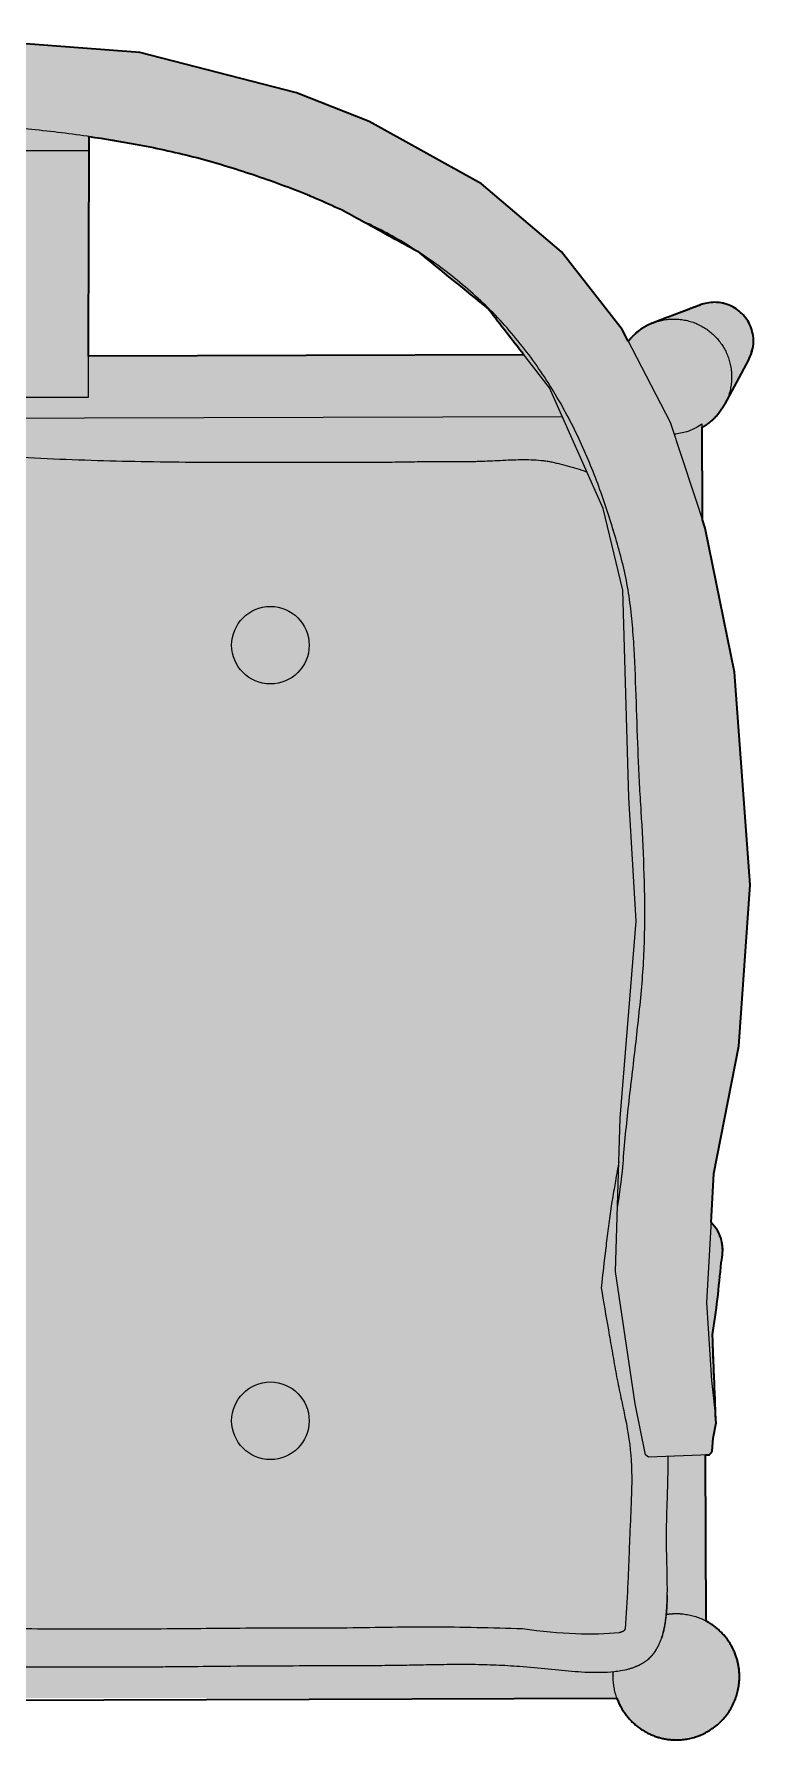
# Model space of a CAD drawing. Header units: millimetres. Extents: x 0 to 1796, y -1115 to 821.
# Drawn here: x 1496 to 1728, y -939 to -390 of the extents above; entities that cross this region are included whole.
import ezdxf

# ---------------------------------------------------------------- set-up
doc = ezdxf.new("R2010")
doc.units = ezdxf.units.MM
doc.layers.add('Blocks', color=7, linetype='Continuous')
doc.layers.add('Blocks$Fill', color=7, linetype='Continuous', true_color=0xffffff)
doc.layers.add('Blocks$Inner', color=7, linetype='Continuous', lineweight=25, true_color=0x007f00)
doc.layers.add('Blocks$Outline', color=7, linetype='Continuous', lineweight=35, true_color=0xff3f3f)

# ---------------------------------------------------------------- blocks, each defined once
blk = doc.blocks.new('China Chair Dining Chair Top')
at = {"layer": 'Blocks$Fill'}
h = blk.add_hatch(color=256, dxfattribs=at)
h.paths.add_polyline_path([(649.97, 224.85), (648, 228.65), (628.43, 253.68), (602.67, 275.62), (566.43, 295.7), (542.97, 304.94), (492.44, 317.97), (414.54, 323.87), (336.65, 317.97), (286.12, 304.94), (262.66, 295.7), (226.42, 275.62), (200.66, 253.68), (181.09, 228.65), (179.12, 224.85), (178.9, 225.13), (178.68, 225.4), (178.45, 225.67), (178.22, 225.93), (177.98, 226.18), (177.75, 226.43), (177.51, 226.67), (177.26, 226.9), (176.98, 227.17), (176.69, 227.43), (176.39, 227.68), (176.08, 227.93), (175.77, 228.18), (175.45, 228.42), (175.12, 228.66), (174.78, 228.89), (174.44, 229.12), (174.09, 229.33), (173.73, 229.55), (173.36, 229.75), (172.99, 229.95), (172.61, 230.14), (172.22, 230.33), (171.82, 230.5), (171.42, 230.67), (171.02, 230.83), (155.5, 236.71), (155.08, 236.84), (154.87, 236.91), (154.66, 236.97), (154.45, 237.03), (154.23, 237.08), (154.01, 237.13), (153.79, 237.18), (153.57, 237.22), (153.35, 237.26), (153.13, 237.29), (152.91, 237.32), (152.68, 237.35), (152.46, 237.37), (152.23, 237.39), (152.01, 237.41), (151.78, 237.42), (151.55, 237.42), (151.33, 237.43), (151.1, 237.43), (150.87, 237.42), (150.64, 237.41), (150.42, 237.4), (150.19, 237.38), (149.96, 237.36), (149.74, 237.33), (149.51, 237.3), (149.29, 237.26), (149.06, 237.23), (148.84, 237.18), (148.62, 237.14), (148.4, 237.09), (148.18, 237.03), (147.96, 236.98), (147.74, 236.91), (147.53, 236.85), (147.32, 236.78), (147.1, 236.71), (146.89, 236.63), (146.69, 236.55), (146.48, 236.47), (146.28, 236.38), (146.08, 236.29), (145.88, 236.2), (145.49, 236), (145.1, 235.79), (144.73, 235.57), (144.37, 235.34), (144.02, 235.1), (143.68, 234.86), (143.36, 234.6), (143.04, 234.33), (142.74, 234.06), (142.45, 233.78), (142.29, 233.62), (142.14, 233.46), (141.99, 233.3), (141.84, 233.13), (141.56, 232.81), (141.29, 232.47), (141.03, 232.11), (140.91, 231.93), (140.78, 231.74), (140.66, 231.56), (140.55, 231.36), (140.43, 231.17), (140.32, 230.97), (140.21, 230.77), (140.1, 230.57), (140, 230.36), (139.9, 230.15), (139.8, 229.94), (139.71, 229.72), (139.62, 229.5), (139.53, 229.28), (139.45, 229.06), (139.37, 228.83), (139.3, 228.6), (139.23, 228.37), (139.16, 228.14), (139.1, 227.91), (139.05, 227.67), (138.99, 227.43), (138.95, 227.19), (138.9, 226.95), (138.86, 226.71), (138.83, 226.47), (138.8, 226.22), (138.78, 225.98), (138.76, 225.73), (138.74, 225.48), (138.73, 225.24), (138.73, 224.99), (138.73, 224.74), (138.73, 224.49), (138.74, 224.24), (138.75, 224), (138.77, 223.75), (138.8, 223.5), (138.83, 223.25), (138.86, 223.01), (138.9, 222.76), (138.94, 222.52), (138.99, 222.28), (139.05, 222.04), (139.1, 221.8), (139.16, 221.56), (139.23, 221.32), (139.3, 221.09), (139.38, 220.85), (139.46, 220.62), (139.54, 220.4), (139.63, 220.17), (139.72, 219.95), (139.82, 219.72), (139.92, 219.51), (140.02, 219.29), (140.13, 219.08), (140.24, 218.87), (148.01, 204.51), (148.2, 204.18), (148.39, 203.85), (148.58, 203.53), (148.78, 203.21), (148.99, 202.9), (149.2, 202.6), (149.42, 202.3), (149.64, 202), (149.87, 201.72), (150.1, 201.43), (150.33, 201.16), (150.57, 200.89), (150.81, 200.63), (151.05, 200.37), (151.3, 200.13), (151.55, 199.88), (151.84, 199.62), (152.13, 199.36), (152.48, 199.06), (152.85, 198.76), (153.22, 198.47), (153.61, 198.19), (154.01, 197.91), (154.42, 197.64), (154.84, 197.39), (155.27, 197.14), (155.17, 167.35), (154.28, 164.65), (144.9, 118.15), (139.79, 49.6), (143.46, -2.4), (151.49, -43.43), (152.42, -59.25), (152.26, -59.39), (152.11, -59.54), (151.96, -59.68), (151.81, -59.83), (151.66, -59.99), (151.52, -60.14), (151.38, -60.3), (151.25, -60.46), (151.12, -60.62), (150.99, -60.78), (150.87, -60.95), (150.74, -61.12), (150.63, -61.29), (150.51, -61.47), (150.4, -61.65), (150.29, -61.83), (150.19, -62.01), (150.09, -62.19), (149.99, -62.38), (149.89, -62.57), (149.8, -62.76), (149.72, -62.96), (149.63, -63.16), (149.55, -63.36), (149.47, -63.56), (149.4, -63.77), (149.33, -63.97), (149.26, -64.19), (149.2, -64.4), (149.13, -64.61), (149.02, -65.05), (148.95, -65.37), (148.89, -65.68), (148.83, -66.01), (148.79, -66.33), (148.75, -66.66), (148.71, -66.99), (148.69, -67.33), (148.67, -67.67), (148.67, -67.78), (148.67, -67.79), (148.67, -67.79), (148.67, -67.79), (148.67, -67.79), (148.66, -68.03), (148.66, -68.27), (148.67, -68.51), (148.68, -68.75), (148.7, -69.17), (148.74, -69.58), (148.79, -70), (148.85, -70.42), (148.98, -71.25), (149.12, -72.08), (150.29, -83.94), (151.95, -95.38), (150.87, -122.88), (150.78, -123.75), (151.76, -128.73), (152.01, -132.92), (152.11, -133.05), (152.96, -134.08), (154.16, -134.13), (153.98, -187.68), (153.37, -188.02), (152.76, -188.38), (152.17, -188.77), (151.59, -189.18), (151.31, -189.39), (151.03, -189.61), (150.75, -189.83), (150.47, -190.06), (150.2, -190.29), (149.94, -190.53), (149.67, -190.77), (149.41, -191.02), (149.16, -191.27), (148.91, -191.53), (148.67, -191.79), (148.43, -192.05), (148.19, -192.32), (147.96, -192.59), (147.73, -192.87), (147.51, -193.15), (147.3, -193.43), (147.09, -193.72), (146.68, -194.3), (146.3, -194.89), (145.94, -195.5), (145.6, -196.11), (145.29, -196.73), (145, -197.36), (144.73, -198), (144.48, -198.64), (144.26, -199.28), (144.06, -199.92), (143.88, -200.57), (143.73, -201.21), (143.6, -201.85), (143.49, -202.49), (143.4, -203.13), (143.33, -203.76), (143.28, -204.39), (143.26, -205.01), (143.25, -205.62), (143.25, -206.17), (143.28, -206.72), (143.32, -207.28), (143.37, -207.84), (143.42, -208.27), (143.48, -208.71), (143.56, -209.14), (143.64, -209.58), (143.73, -210.02), (143.83, -210.46), (143.94, -210.9), (144.07, -211.34), (144.2, -211.77), (144.35, -212.21), (144.5, -212.65), (144.67, -213.08), (144.84, -213.52), (145.03, -213.95), (145.23, -214.38), (145.44, -214.8), (145.66, -215.23), (145.89, -215.64), (146.13, -216.06), (146.38, -216.47), (146.64, -216.87), (146.91, -217.27), (147.2, -217.67), (147.49, -218.05), (147.79, -218.43), (148.1, -218.81), (148.42, -219.17), (148.75, -219.53), (149.09, -219.89), (149.43, -220.23), (149.78, -220.56), (150.15, -220.89), (150.52, -221.21), (150.89, -221.52), (151.27, -221.81), (151.66, -222.1), (152.06, -222.38), (152.46, -222.65), (152.87, -222.91), (153.28, -223.16), (153.69, -223.4), (154.11, -223.63), (154.53, -223.84), (154.96, -224.05), (155.39, -224.24), (155.82, -224.43), (156.26, -224.6), (156.69, -224.77), (157.13, -224.92), (157.57, -225.06), (158.01, -225.19), (158.45, -225.31), (158.89, -225.42), (159.32, -225.52), (159.76, -225.61), (160.2, -225.69), (160.64, -225.76), (161.07, -225.82), (161.5, -225.87), (161.93, -225.91), (162.36, -225.94), (162.78, -225.96), (163.2, -225.97), (163.62, -225.98), (164.17, -225.97), (164.72, -225.95), (165.28, -225.91), (165.84, -225.86), (166.49, -225.77), (167.15, -225.67), (167.8, -225.54), (168.46, -225.39), (169.12, -225.22), (169.78, -225.02), (170.44, -224.8), (171.09, -224.56), (171.74, -224.29), (172.39, -223.99), (172.71, -223.84), (173.03, -223.67), (173.34, -223.51), (173.66, -223.33), (173.97, -223.15), (174.28, -222.97), (174.58, -222.77), (174.89, -222.58), (175.19, -222.37), (175.48, -222.16), (175.78, -221.95), (176.07, -221.73), (176.35, -221.5), (176.64, -221.27), (176.92, -221.04), (177.19, -220.8), (177.46, -220.55), (177.73, -220.3), (177.99, -220.04), (178.25, -219.78), (178.5, -219.52), (178.75, -219.25), (178.99, -218.97), (179.23, -218.7), (179.46, -218.41), (179.68, -218.13), (179.91, -217.84), (180.12, -217.55), (180.33, -217.25), (180.54, -216.95), (180.74, -216.65), (180.93, -216.34), (181.12, -216.03), (181.3, -215.72), (181.47, -215.41), (181.64, -215.09), (181.81, -214.78), (181.96, -214.46), (182.26, -213.81), (182.53, -213.16), (182.78, -212.51), (646.31, -212.51), (646.56, -213.16), (646.83, -213.81), (647.13, -214.46), (647.28, -214.78), (647.45, -215.09), (647.62, -215.41), (647.79, -215.72), (647.97, -216.03), (648.16, -216.34), (648.35, -216.65), (648.55, -216.95), (648.76, -217.25), (648.97, -217.55), (649.18, -217.84), (649.41, -218.13), (649.63, -218.41), (649.86, -218.7), (650.1, -218.97), (650.34, -219.25), (650.59, -219.52), (650.84, -219.78), (651.1, -220.04), (651.36, -220.3), (651.63, -220.55), (651.9, -220.8), (652.17, -221.04), (652.45, -221.27), (652.73, -221.5), (653.02, -221.73), (653.31, -221.95), (653.61, -222.16), (653.9, -222.37), (654.2, -222.58), (654.51, -222.77), (654.81, -222.97), (655.12, -223.15), (655.43, -223.33), (655.75, -223.51), (656.06, -223.67), (656.38, -223.84), (656.7, -223.99), (657.35, -224.29), (658, -224.56), (658.65, -224.8), (659.31, -225.02), (659.97, -225.22), (660.63, -225.39), (661.29, -225.54), (661.94, -225.67), (662.6, -225.77), (663.25, -225.86), (663.81, -225.91), (664.37, -225.95), (664.92, -225.97), (665.47, -225.98), (665.89, -225.97), (666.31, -225.96), (666.73, -225.94), (667.16, -225.91), (667.59, -225.87), (668.02, -225.82), (668.45, -225.76), (668.89, -225.69), (669.33, -225.61), (669.76, -225.52), (670.2, -225.42), (670.64, -225.31), (671.08, -225.19), (671.52, -225.06), (671.96, -224.92), (672.4, -224.77), (672.83, -224.6), (673.27, -224.43), (673.7, -224.24), (674.13, -224.05), (674.55, -223.84), (674.98, -223.63), (675.4, -223.4), (675.81, -223.16), (676.22, -222.91), (676.63, -222.65), (677.03, -222.38), (677.43, -222.1), (677.82, -221.81), (678.2, -221.52), (678.57, -221.21), (678.94, -220.89), (679.3, -220.56), (679.66, -220.23), (680, -219.89), (680.34, -219.53), (680.67, -219.17), (680.99, -218.81), (681.3, -218.43), (681.6, -218.05), (681.89, -217.67), (682.17, -217.27), (682.45, -216.87), (682.71, -216.47), (682.96, -216.06), (683.2, -215.64), (683.43, -215.23), (683.65, -214.8), (683.86, -214.38), (684.06, -213.95), (684.25, -213.52), (684.42, -213.08), (684.59, -212.65), (684.74, -212.21), (684.89, -211.77), (685.02, -211.34), (685.15, -210.9), (685.26, -210.46), (685.36, -210.02), (685.45, -209.58), (685.53, -209.14), (685.61, -208.71), (685.67, -208.27), (685.72, -207.84), (685.77, -207.28), (685.81, -206.72), (685.83, -206.17), (685.84, -205.62), (685.83, -205.01), (685.8, -204.39), (685.76, -203.76), (685.69, -203.13), (685.6, -202.49), (685.49, -201.85), (685.36, -201.21), (685.21, -200.57), (685.03, -199.92), (684.83, -199.28), (684.61, -198.64), (684.36, -198), (684.09, -197.36), (683.8, -196.73), (683.49, -196.11), (683.15, -195.5), (682.79, -194.89), (682.41, -194.3), (682, -193.72), (681.79, -193.43), (681.58, -193.15), (681.36, -192.87), (681.13, -192.59), (680.9, -192.32), (680.66, -192.05), (680.42, -191.79), (680.18, -191.53), (679.93, -191.27), (679.67, -191.02), (679.42, -190.77), (679.15, -190.53), (678.89, -190.29), (678.62, -190.06), (678.34, -189.83), (678.06, -189.61), (677.78, -189.39), (677.5, -189.18), (676.92, -188.77), (676.32, -188.38), (675.72, -188.02), (675.11, -187.68), (674.93, -134.13), (676.13, -134.08), (676.22, -133.97), (677.08, -132.92), (677.33, -128.73), (678.31, -123.75), (678.22, -122.88), (677.14, -95.38), (678.8, -83.94), (679.96, -72.08), (680.11, -71.25), (680.24, -70.42), (680.3, -70), (680.35, -69.58), (680.39, -69.17), (680.41, -68.75), (680.42, -68.51), (680.42, -68.27), (680.42, -68.03), (680.42, -67.79), (680.42, -67.79), (680.42, -67.79), (680.42, -67.79), (680.42, -67.78), (680.42, -67.67), (680.4, -67.33), (680.38, -66.99), (680.34, -66.66), (680.3, -66.33), (680.25, -66.01), (680.2, -65.68), (680.14, -65.37), (680.07, -65.05), (679.95, -64.61), (679.89, -64.4), (679.83, -64.19), (679.76, -63.97), (679.69, -63.77), (679.62, -63.56), (679.54, -63.36), (679.46, -63.16), (679.37, -62.96), (679.29, -62.76), (679.19, -62.57), (679.1, -62.38), (679, -62.19), (678.9, -62.01), (678.8, -61.83), (678.69, -61.65), (678.58, -61.47), (678.46, -61.29), (678.34, -61.12), (678.22, -60.95), (678.1, -60.78), (677.97, -60.62), (677.84, -60.46), (677.71, -60.3), (677.57, -60.14), (677.43, -59.99), (677.28, -59.83), (677.13, -59.68), (676.98, -59.54), (676.83, -59.39), (676.67, -59.25), (677.59, -43.43), (685.63, -2.4), (689.3, 49.6), (684.19, 118.15), (674.81, 164.65), (673.92, 167.35), (673.82, 197.14), (674.25, 197.39), (674.67, 197.64), (675.08, 197.91), (675.48, 198.19), (675.87, 198.47), (676.24, 198.76), (676.61, 199.06), (676.96, 199.36), (677.25, 199.62), (677.54, 199.88), (677.79, 200.13), (678.04, 200.37), (678.28, 200.63), (678.52, 200.89), (678.76, 201.16), (678.99, 201.43), (679.22, 201.72), (679.45, 202), (679.67, 202.3), (679.89, 202.6), (680.1, 202.9), (680.31, 203.21), (680.51, 203.53), (680.7, 203.85), (680.89, 204.18), (681.08, 204.51), (688.85, 218.87), (688.96, 219.08), (689.07, 219.29), (689.17, 219.51), (689.27, 219.72), (689.37, 219.95), (689.46, 220.17), (689.55, 220.4), (689.63, 220.62), (689.71, 220.85), (689.79, 221.09), (689.86, 221.32), (689.92, 221.56), (689.99, 221.8), (690.04, 222.04), (690.1, 222.28), (690.15, 222.52), (690.19, 222.76), (690.23, 223.01), (690.26, 223.25), (690.29, 223.5), (690.32, 223.75), (690.33, 224), (690.35, 224.24), (690.36, 224.49), (690.36, 224.74), (690.36, 224.99), (690.36, 225.24), (690.35, 225.48), (690.33, 225.73), (690.31, 225.98), (690.29, 226.22), (690.26, 226.47), (690.23, 226.71), (690.19, 226.95), (690.14, 227.19), (690.1, 227.43), (690.04, 227.67), (689.99, 227.91), (689.92, 228.14), (689.86, 228.37), (689.79, 228.6), (689.72, 228.83), (689.64, 229.06), (689.56, 229.28), (689.47, 229.5), (689.38, 229.72), (689.29, 229.94), (689.19, 230.15), (689.09, 230.36), (688.99, 230.57), (688.88, 230.77), (688.77, 230.97), (688.66, 231.17), (688.54, 231.36), (688.43, 231.56), (688.3, 231.74), (688.18, 231.93), (688.05, 232.11), (687.79, 232.47), (687.53, 232.81), (687.25, 233.13), (687.1, 233.3), (686.95, 233.46), (686.8, 233.62), (686.64, 233.78), (686.35, 234.06), (686.05, 234.33), (685.73, 234.6), (685.41, 234.86), (685.07, 235.1), (684.72, 235.34), (684.36, 235.57), (683.99, 235.79), (683.6, 236), (683.21, 236.2), (683.01, 236.29), (682.81, 236.38), (682.61, 236.47), (682.4, 236.55), (682.19, 236.63), (681.98, 236.71), (681.77, 236.78), (681.56, 236.85), (681.34, 236.91), (681.13, 236.98), (680.91, 237.03), (680.69, 237.09), (680.47, 237.14), (680.25, 237.18), (680.03, 237.23), (679.8, 237.26), (679.58, 237.3), (679.35, 237.33), (679.13, 237.36), (678.9, 237.38), (678.67, 237.4), (678.45, 237.41), (678.22, 237.42), (677.99, 237.43), (677.76, 237.43), (677.54, 237.42), (677.31, 237.42), (677.08, 237.41), (676.86, 237.39), (676.63, 237.37), (676.41, 237.35), (676.18, 237.32), (675.96, 237.29), (675.74, 237.26), (675.52, 237.22), (675.3, 237.18), (675.08, 237.13), (674.86, 237.08), (674.64, 237.03), (674.43, 236.97), (674.22, 236.91), (674.01, 236.84), (673.59, 236.71), (658.07, 230.83), (657.66, 230.67), (657.26, 230.5), (656.87, 230.33), (656.48, 230.14), (656.1, 229.95), (655.73, 229.75), (655.36, 229.55), (655, 229.33), (654.65, 229.12), (654.31, 228.89), (653.97, 228.66), (653.64, 228.42), (653.32, 228.18), (653, 227.93), (652.7, 227.68), (652.4, 227.43), (652.11, 227.17), (651.83, 226.9), (651.58, 226.67), (651.34, 226.43), (651.11, 226.18), (650.87, 225.93), (650.64, 225.67), (650.41, 225.4), (650.19, 225.13)], flags=0)
h.paths.add_polyline_path([(353, 290.85), (353.01, 286.34), (353.21, 227.29), (353.23, 220.07), (212.77, 220.54), (224.1, 235.15), (247.14, 253.86), (264.39, 263.4), (270.64, 266.85), (278.89, 270.56), (283.45, 272.46), (292.27, 275.84), (301.22, 278.95), (310.28, 281.81), (314.85, 283.13), (319.46, 284.36), (324.1, 285.49), (328.77, 286.54), (338.19, 288.41), (345.58, 289.7)], flags=0)
h.paths.add_polyline_path([(476.09, 290.85), (483.51, 289.7), (490.9, 288.41), (500.32, 286.54), (504.99, 285.49), (509.63, 284.36), (514.24, 283.13), (518.81, 281.81), (527.87, 278.95), (536.82, 275.84), (545.64, 272.46), (550.2, 270.56), (558.45, 266.85), (564.7, 263.4), (581.95, 253.86), (604.99, 235.15), (616.32, 220.54), (475.85, 220.07), (475.88, 227.29), (476.08, 286.34)], flags=0)
at = {"layer": 'Blocks$Inner'}
for p, q in [((658.07, 230.83), (673.59, 236.71)), ((688.85, 218.87), (681.08, 204.51)), ((673.92, 167.35), (673.81, 198.21)), ((675.11, -187.8), (674.93, -134.13))]:
    blk.add_line(p, q, dxfattribs=at)
for points in [[(414.54, 323.87), (492.44, 317.97), (542.97, 304.94), (566.43, 295.7), (602.67, 275.62), (628.43, 253.68), (648, 228.65), (663.51, 198.75), (674.81, 164.65), (684.19, 118.15), (689.3, 49.6), (685.63, -2.4), (677.59, -43.43), (675.17, -84.96), (676.86, -110.16), (678.31, -123.75), (677.33, -128.73), (677.08, -132.92), (676.98, -133.05), (676.88, -133.17), (676.78, -133.29), (676.68, -133.41), (676.59, -133.53), (676.49, -133.64), (676.4, -133.75), (676.31, -133.86), (676.22, -133.97), (676.13, -134.08), (656.54, -134.8), (655.54, -134.09)], [(353.01, 286.34), (414.54, 286.34), (476.08, 286.34)], [(476.08, 286.34), (476.09, 290.85)], [(655.54, -134.09), (652.2, -117.62), (645.86, -75.02), (647.41, -25.6), (652.53, 37.98), (650.19, 77.75), (648.17, 144.67), (641.85, 170.96), (624.58, 209.88), (604.99, 235.15), (581.95, 253.86), (558.45, 266.85), (550.2, 270.56)], [(353.21, 227.29), (353.24, 217.77), (353.26, 211.18), (353.28, 206.82), (475.81, 206.82), (475.82, 211.18), (475.85, 217.77), (475.88, 227.29)], [(616.32, 220.54), (475.85, 220.07)], [(200.39, 200.58), (397.39, 199.92), (628.7, 200.58)], [(679.96, -72.08), (678.8, -83.94), (677.14, -95.38), (678.22, -122.88)], [(182.77, -212.51), (414.54, -213.29), (646.32, -212.51)]]:
    blk.add_lwpolyline(points, dxfattribs=at)
for centre in [(534.54, 126.89), (534.54, -123.11)]:
    blk.add_circle(centre, 12.5, dxfattribs=at)
for points, knots in [([(550.2, 270.56), (546.97, 271.91), (540.49, 274.56), (527.94, 279.1), (509.72, 284.63), (490.95, 288.56), (475.06, 291.08), (462.36, 292.65), (452.9, 293.57), (443.4, 294.21), (433.73, 294.57), (424.07, 294.67), (417.71, 294.61), (414.54, 294.57)], [12, 12, 12, 12, 12.0035813, 12.0348313, 12.0660813, 12.0973313, 12.1285813, 12.1442063, 12.1598313, 12.1754563, 12.1910813, 12.2067063, 12.2223313, 12.2223313, 12.2223313, 12.2223313]), ([(646.51, -54.36), (647.98, -44.95), (648.57, -35.64), (650.2, -20.03), (652.14, -4.11), (653.52, 8.5), (654.81, 21.07), (655.47, 36.68), (655.14, 55.3), (654.34, 70.45), (653.6, 82.17), (653.05, 93.86), (652.58, 108.46), (652.1, 123.04), (651.28, 134.44), (650.3, 142.74), (648.85, 150.77), (646.78, 158.5), (644.49, 166.26), (641.07, 176.7), (637.05, 187.16), (632.23, 197.4), (626.77, 207.56), (618.82, 219.91), (607.41, 233.49), (594.22, 245.49), (579.94, 255.54), (569.74, 261.22), (564.7, 263.4)], [0.1419222, 0.1419222, 0.1419222, 0.1419222, 0.15625, 0.1875, 0.21875, 0.234375, 0.25, 0.28125, 0.3125, 0.34375, 0.359375, 0.375, 0.40625, 0.4375, 0.453125, 0.46875, 0.484375, 0.5, 0.515625, 0.53125, 0.5625, 0.578125, 0.59375, 0.625, 0.65625, 0.6875, 0.71875, 0.7460937, 0.7460937, 0.7460937, 0.7460937]), ([(673.81, 198.21), (673.75, 198.17), (673.69, 198.12), (673.63, 198.08), (672.14, 197.03), (669.19, 195.6), (666.16, 195.02), (664.78, 194.92)], [30.8635223, 30.8635223, 30.8635223, 30.8635223, 30.873737, 30.873737, 30.873737, 31.123737, 31.3287547, 31.3287547, 31.3287547, 31.3287547]), ([(414.54, 189.12), (419.08, 188.97), (429.02, 188.59), (444.34, 187.93), (460.51, 187.17), (476.69, 186.47), (492.88, 186.12), (514.48, 185.81), (541.46, 185.96), (563.06, 185.93), (573.86, 185.94)], [0.4100477, 0.4100477, 0.4100477, 0.4100477, 0.4450953, 0.486762, 0.5284286, 0.5700953, 0.611762, 0.6534286, 0.736762, 0.8200953, 0.8200953, 0.8200953, 0.8200953]), ([(573.86, 185.94), (575.99, 185.98), (580.25, 186.04), (586.66, 186.11), (592.03, 186.14), (595.79, 186.15), (597.95, 186.15), (599.57, 186.15), (601.19, 186.16), (603.39, 186.22), (607.27, 186.4), (611.76, 186.66), (616.19, 186.76), (619.45, 186.7), (622.1, 186.48), (623.9, 186.22), (624.92, 186.03), (625.67, 185.87), (626.42, 185.7), (627.43, 185.47), (629.23, 185.04), (631.85, 184.35), (634.5, 183.53), (636.07, 182.96), (636.61, 182.76)], [0.8200953, 0.8200953, 0.8200953, 0.8200953, 0.8393261, 0.8585568, 0.8777876, 0.887403, 0.8922107, 0.8970184, 0.9018261, 0.9066338, 0.9162492, 0.9354799, 0.9450953, 0.9547107, 0.9643261, 0.9691338, 0.9715376, 0.9739415, 0.9763453, 0.9787492, 0.9835568, 0.9931722, 1.0027876, 1.0080205, 1.0080205, 1.0080205, 1.0080205]), ([(646.97, -39.51), (646.59, -41.61), (646.21, -43.71), (645.83, -45.82), (645.68, -46.68), (645.34, -48.6), (644.84, -51.58), (644.36, -54.76), (643.93, -57.95), (643.36, -62.19), (642.42, -69.62), (641.69, -75.99), (641.24, -80.23)], [0.8768721, 0.8768721, 0.8768721, 0.8768721, 0.8960019, 0.8960019, 0.8960019, 0.9038462, 0.9134615, 0.9230769, 0.9326923, 0.9423077, 0.9615385, 1, 1, 1, 1]), ([(676.67, -59.25), (678.37, -60.75), (679.51, -62.68), (680.07, -65.05), (680.34, -66.2), (680.59, -68.52), (680.17, -70.98), (679.96, -72.08)], [-0.5157262, -0.5157262, -0.5157262, -0.5157262, 0, 0, 0, 0.25, 0.4622568, 0.4622568, 0.4622568, 0.4622568]), ([(680.42, -68.2), (680.42, -68.06), (680.42, -67.7), (680.41, -67.34), (680.39, -67.13)], [0.48321815, 0.48321815, 0.48321815, 0.48321815, 0.5, 0.52662769, 0.52662769, 0.52662769, 0.52662769]), ([(641.24, -80.23), (642, -84.75), (643.16, -91.52), (644.53, -99.41), (645.32, -103.91), (645.91, -107.29), (646.54, -110.65), (647.48, -115.11), (649.2, -122.89), (651.23, -134.08), (651.1, -145.98), (650.7, -154.35), (650.46, -159.1), (650.33, -162.61), (650.22, -166.1), (650.03, -170.74), (649.67, -178.81), (649.28, -185.64), (648.98, -190.17)], [1, 1, 1, 1, 1.125, 1.1875, 1.21875, 1.25, 1.28125, 1.3125, 1.375, 1.5, 1.625, 1.6875, 1.71875, 1.75, 1.78125, 1.8125, 1.875, 2, 2, 2, 2]), ([(659.68, -195.65), (659.88, -195.25), (660.2, -194.56), (660.7, -193.27), (661.1, -191.96), (661.46, -190.53), (661.73, -189.18), (661.94, -187.91), (662.16, -186.25), (662.35, -184.2), (662.5, -181.75), (662.57, -179.26), (662.58, -176.73), (662.55, -173.35), (662.43, -168.77), (662.3, -163), (662.32, -157.15), (662.48, -151.34), (662.67, -145.65), (662.82, -140.13), (662.82, -136.56), (662.79, -134.99), (662.79, -134.85), (662.79, -134.71), (662.78, -134.57)], [6.1013271, 6.1013271, 6.1013271, 6.1013271, 6.1075771, 6.1138271, 6.1263271, 6.1388271, 6.1513271, 6.1638271, 6.1763271, 6.2013271, 6.2263271, 6.2513271, 6.2763271, 6.3013271, 6.3513271, 6.4013271, 6.4513271, 6.5013271, 6.5513271, 6.6013271, 6.6390139, 6.6390139, 6.6390139, 6.6423526, 6.6423526, 6.6423526, 6.6423526]), ([(615.87, -190.23), (610.95, -190.05), (601.14, -189.77), (586.48, -189.54), (571.95, -189.71), (557.46, -189.98), (542.92, -189.97), (523.55, -189.99), (499.33, -190.3), (470.27, -190.3), (442.01, -190.14), (423.43, -190.05), (414.54, -190.03)], [5.4661187, 5.4661187, 5.4661187, 5.4661187, 5.5045803, 5.5430418, 5.5815034, 5.6199649, 5.6584264, 5.696888, 5.773811, 5.8507341, 5.9276572, 5.9982554, 5.9982554, 5.9982554, 5.9982554]), ([(648.98, -190.17), (648.95, -190.22), (648.9, -190.33), (648.81, -190.48), (648.74, -190.59), (648.69, -190.66), (648.66, -190.7), (648.64, -190.73), (648.62, -190.76), (648.61, -190.77), (648.6, -190.78), (648.59, -190.79), (648.59, -190.8), (648.58, -190.8), (648.57, -190.81), (648.57, -190.81), (648.56, -190.82), (648.55, -190.83), (648.54, -190.83), (648.53, -190.85), (648.5, -190.86), (648.47, -190.88), (648.43, -190.91), (648.37, -190.94), (648.29, -190.98), (648.18, -191.04), (648.01, -191.11), (647.79, -191.19), (647.54, -191.28), (647.28, -191.36), (647.09, -191.42), (647, -191.44)], [2, 2, 2, 2, 2.185454, 2.370909, 2.516307, 2.571673, 2.62704, 2.659402, 2.691764, 2.70736, 2.722957, 2.731494, 2.740031, 2.748568, 2.757105, 2.76766, 2.778216, 2.786051, 2.793887, 2.816718, 2.839549, 2.884556, 2.929564, 2.998071, 3.066578, 3.201797, 3.379051, 3.631473, 3.883896, 4.175007, 4.466119, 4.466119, 4.466119, 4.466119]), ([(650.15, -203.08), (650.28, -203.04), (650.55, -202.96), (650.96, -202.84), (651.39, -202.7), (651.84, -202.54), (652.23, -202.4), (652.57, -202.26), (652.83, -202.15), (653.11, -202.03), (653.37, -201.91), (653.58, -201.8), (653.75, -201.72), (653.94, -201.62), (654.13, -201.52), (654.38, -201.38), (654.63, -201.24), (654.88, -201.08), (655.04, -200.98), (655.22, -200.86), (655.4, -200.73), (655.59, -200.6), (655.76, -200.47), (655.94, -200.34), (656.82, -199.6), (656.65, -199.73), (656.96, -199.44), (657.04, -199.36), (657.21, -199.19), (657.34, -199.06), (657.47, -198.91), (657.62, -198.74), (657.89, -198.48), (657.99, -198.33), (658.07, -198.2), (658.25, -197.97), (658.39, -197.78), (658.53, -197.59), (658.64, -197.42), (658.78, -197.21), (658.92, -196.99), (659.07, -196.76), (659.19, -196.55), (659.3, -196.37), (659.39, -196.2), (659.47, -196.05), (659.57, -195.86), (659.64, -195.73), (659.68, -195.65)], [5.101327, 5.101327, 5.101327, 5.101327, 5.163827, 5.226327, 5.288827, 5.351327, 5.413827, 5.445077, 5.476327, 5.507577, 5.538827, 5.554452, 5.570077, 5.585702, 5.601327, 5.616952, 5.64039, 5.648202, 5.656015, 5.663827, 5.67164, 5.675546, 5.679452, 5.683358, 5.687265, 5.693124, 5.69703, 5.700936, 5.704843, 5.708749, 5.714608, 5.718515, 5.726327, 5.73414, 5.745858, 5.757577, 5.773202, 5.788827, 5.804452, 5.820077, 5.851327, 5.882577, 5.913827, 5.945077, 5.976327, 6.007577, 6.038827, 6.101327, 6.101327, 6.101327, 6.101327]), ([(659.29, -196.37), (659.23, -196.47), (659.11, -196.68), (658.88, -197.06), (658.72, -197.33), (658.52, -197.61), (658.55, -197.59), (658.35, -197.83), (658.16, -198.07), (658.22, -198.06), (658.05, -198.24), (657.89, -198.43), (657.74, -198.61), (657.6, -198.77), (657.53, -198.86), (657.3, -199.09), (657.4, -199.02), (657.12, -199.3), (656.97, -199.45), (656.77, -199.63), (656.59, -199.8), (656.46, -199.91), (656.39, -199.98)], [-0.26796505, -0.26796505, -0.26796505, -0.26796505, -0.26470588, -0.26102941, -0.25551471, -0.25, -0.23897059, -0.23529412, -0.23161765, -0.22058824, -0.21323529, -0.20588235, -0.19852941, -0.19117647, -0.18566176, -0.18198529, -0.17876838, -0.17784926, -0.17738971, -0.17715993, -0.17693015, -0.17647059, -0.17647059, -0.17647059, -0.17647059]), ([(414.54, -202.27), (415.69, -202.27), (419.5, -202.27), (425.96, -202.29), (433.92, -202.31), (441.98, -202.34), (452.83, -202.38), (466.16, -202.43), (478.49, -202.45), (488.13, -202.44), (495.39, -202.41), (502.48, -202.36), (511.65, -202.27), (520.94, -202.17), (531.47, -202.09), (542.55, -202.04), (553.66, -202.04), (563.44, -202.01), (570.52, -201.96), (577.57, -201.86), (584.83, -201.71), (592.34, -201.58), (599.79, -201.57), (607.32, -201.76), (612.37, -202.06), (614.94, -202.26)], [3.5506636, 3.5506636, 3.5506636, 3.5506636, 3.5596605, 3.5804938, 3.6013271, 3.6221605, 3.6429938, 3.6846605, 3.7263271, 3.7471605, 3.7679938, 3.7888271, 3.8096605, 3.8513271, 3.8721605, 3.8929938, 3.9346605, 3.9554938, 3.9763271, 3.9971605, 4.0179938, 4.0388271, 4.0596605, 4.0804938, 4.1013271, 4.1013271, 4.1013271, 4.1013271]), ([(614.94, -202.26), (618.11, -202.51), (624.23, -203.12), (631.45, -203.84), (636.99, -204.17), (641.17, -204.23), (644.62, -204.05), (647.59, -203.66), (649.22, -203.33), (650.15, -203.08)], [4.101327, 4.101327, 4.101327, 4.101327, 4.351327, 4.601327, 4.726327, 4.851327, 4.976327, 5.038827, 5.101327, 5.101327, 5.101327, 5.101327])]:
    blk.add_open_spline(points, degree=3, knots=knots, dxfattribs=at)
for points in [[(475.88, 227.29), (475.94, 246.97), (476.01, 266.66), (476.08, 286.34)], [(645.32, 163.36), (645.23, 163.71), (645.13, 164.05), (645.03, 164.4)], [(662.55, -179.32), (662.53, -180.38), (662.47, -182.22), (662.34, -184.28), (662.19, -185.93), (661.99, -187.58), (661.71, -189.29), (661.41, -190.73), (661.07, -192.03), (660.8, -192.91), (660.65, -193.33)], [(647, -191.44), (642.8, -191.9), (633.41, -192.15), (622.05, -191.09), (615.87, -190.23)]]:
    blk.add_open_spline(points, degree=3, dxfattribs=at)
for points, weights in [([(673.59, 236.71), (681.03, 239.34), (686.64, 233.78)], [0.890025702507, 0.787712874436, 0.972409951651]), ([(649.97, 224.85), (650.82, 225.95), (651.83, 226.9)], [0.933768853351, 0.955598657001, 0.983369214604])]:
    blk.add_rational_spline(points, weights, degree=2, dxfattribs=at)
for points, weights, knots in [([(651.83, 226.9), (652.11, 227.17), (652.4, 227.43), (665.85, 239.2), (678.18, 226.24)], [0.983369214604, 0.991434090017, 1, 0.715672691169, 0.983369214603], [6.237246, 6.237246, 6.237246, 6.283185, 6.283185, 7.808042, 7.808042, 7.808042]), ([(686.64, 233.78), (686.96, 233.47), (687.25, 233.13), (693.37, 226.13), (688.48, 218.24)], [0.972409951652, 0.985485723146, 1, 0.765476727088, 0.906524904824], [1.099509, 1.099509, 1.099509, 1.177349, 1.177349, 2.435106, 2.435106, 2.435106]), ([(678.18, 226.24), (678.45, 225.95), (678.7, 225.66), (690.48, 212.2), (677.54, 199.88)], [0.983369214603, 0.991434090017, 1, 0.715672691169, 0.983369214604], [7.808042, 7.808042, 7.808042, 7.853982, 7.853982, 9.378839, 9.378839, 9.378839]), ([(677.54, 199.88), (677.26, 199.61), (676.96, 199.36), (675.51, 198.09), (673.82, 197.14)], [0.983369214604, 0.991434090017, 1, 0.958774617659, 0.929154366745], [9.3788387, 9.3788387, 9.3788387, 9.424778, 9.424778, 9.6458711, 9.6458711, 9.6458711]), ([(662.09, -185.54), (663.77, -185.25), (665.48, -185.25), (666.59, -185.25), (667.7, -185.38)], [0.940604469981, 0.966461917382, 1, 0.977843257053, 0.95903873414], [1.3909304, 1.3909304, 1.3909304, 1.5707963, 1.5707963, 1.6896237, 1.6896237, 1.6896237]), ([(667.7, -185.38), (685.85, -187.37), (685.84, -205.62), (685.84, -206.73), (685.72, -207.84)], [0.959038734141, 0.729263524133, 1, 0.977843257053, 0.959038734141], [1.689624, 1.689624, 1.689624, 3.141593, 3.141593, 3.26042, 3.26042, 3.26042]), ([(663.25, -225.86), (645.1, -223.86), (645.11, -205.61), (645.11, -204.75), (645.18, -203.9)], [0.959038734139, 0.729263524134, 1, 0.982818973376, 0.967653614285], [4.831216, 4.831216, 4.831216, 6.283185, 6.283185, 6.375328, 6.375328, 6.375328]), ([(685.72, -207.84), (683.72, -225.98), (665.47, -225.98), (664.35, -225.98), (663.25, -225.86)], [0.959038734142, 0.729263524133, 1, 0.977843257054, 0.959038734142], [3.26042, 3.26042, 3.26042, 4.712389, 4.712389, 4.831216, 4.831216, 4.831216])]:
    blk.add_rational_spline(points, weights, degree=2, knots=knots, dxfattribs=at)
at = {"layer": 'Blocks$Outline'}
for points in [[(649.97, 224.85), (648, 228.65), (628.43, 253.68), (602.67, 275.62), (566.43, 295.7), (542.97, 304.94), (492.44, 317.97), (414.54, 323.87), (336.65, 317.97), (286.12, 304.94), (262.66, 295.7), (226.42, 275.62), (200.66, 253.68), (181.09, 228.65), (179.12, 224.85)], [(616.32, 220.54), (475.85, 220.07)], [(681.08, 204.51), (688.85, 218.87)], [(676.67, -59.25), (677.59, -43.43), (685.63, -2.4), (689.3, 49.6), (684.19, 118.15), (674.81, 164.65), (673.92, 167.35)], [(674.93, -134.13), (676.13, -134.08), (676.22, -133.97), (676.31, -133.86), (676.4, -133.75), (676.49, -133.64), (676.59, -133.53), (676.68, -133.41), (676.78, -133.29), (676.88, -133.17), (676.98, -133.05), (677.08, -132.92), (677.33, -128.73), (678.31, -123.75), (678.22, -122.88)], [(675.11, -187.68), (674.93, -134.13)], [(182.78, -212.51), (414.54, -213.29), (646.31, -212.51)]]:
    blk.add_lwpolyline(points, dxfattribs=at)
for points, knots in [([(475.85, 220.07), (475.86, 222.48), (475.87, 224.88), (475.88, 227.29), (475.94, 246.97), (476.01, 266.66), (476.08, 286.34), (476.08, 287.85), (476.09, 289.35), (476.09, 290.85)], [194.36839, 194.36839, 194.36839, 194.36839, 195.126854, 195.126854, 195.126854, 383.253708, 383.253708, 383.253708, 387.756093, 387.756093, 387.756093, 387.756093]), ([(476.09, 290.85), (481.04, 290.13), (492.33, 288.27), (509.72, 284.63), (527.94, 279.1), (540.49, 274.56), (546.97, 271.91), (550.2, 270.56), (552.95, 269.32), (555.7, 268.09), (558.45, 266.85), (560.54, 265.7), (568.37, 261.37), (576.2, 257.04), (581.95, 253.86), (589.63, 247.62), (597.31, 241.39), (604.99, 235.15), (608.76, 230.28), (612.54, 225.41), (616.32, 220.54)], [-12.121685, -12.121685, -12.121685, -12.121685, -12.097331, -12.066081, -12.034831, -12.003581, -12, -12, -12, -11, -11, -11, -10.734078, -10, -10, -10, -9, -9, -9, -8.421846, -8.421846, -8.421846, -8.421846]), ([(680.42, -67.67), (680.39, -66.76), (680.26, -65.88), (680.07, -65.05), (679.51, -62.68), (678.37, -60.75), (676.67, -59.25)], [-0.1796878, -0.1796878, -0.1796878, -0.1796878, 0, 0, 0, 0.5157262, 0.5157262, 0.5157262, 0.5157262]), ([(678.22, -122.88), (677.86, -113.71), (677.5, -104.55), (677.14, -95.38), (677.69, -91.57), (678.25, -87.76), (678.8, -83.94), (679.19, -79.99), (679.58, -76.04), (679.96, -72.08), (680.17, -70.98), (680.42, -69.52), (680.43, -68.11), (680.42, -67.79)], [-3.462257, -3.462257, -3.462257, -3.462257, -2.462257, -2.462257, -2.462257, -1.462257, -1.462257, -1.462257, -0.462257, -0.462257, -0.462257, -0.25, -0.187499, -0.187499, -0.187499, -0.187499]), ([(680.42, -67.79), (680.42, -67.79), (680.42, -67.75), (680.42, -67.71), (680.42, -67.67)], [0.499534414, 0.499534414, 0.499534414, 0.499534414, 0.499999868, 0.504346717, 0.504346717, 0.504346717, 0.504346717])]:
    blk.add_open_spline(points, degree=3, knots=knots, dxfattribs=at)
for points, weights, knots in [([(688.85, 218.87), (693.01, 226.55), (687.25, 233.13), (686.96, 233.47), (686.64, 233.78), (681.03, 239.34), (673.59, 236.71), (665.83, 233.77), (658.07, 230.83)], [1.00481824002, 0.872213454407, 1.12356305799, 1.1072553527, 1.0925638989, 0.885045086021, 1, 1, 1], [-2.377101, -2.377101, -2.377101, -1.177349, -1.177349, -1.099509, -1.099509, 0, 0, 16.597017, 16.597017, 16.597017]), ([(658.07, 230.83), (654.93, 229.64), (652.4, 227.43), (652.11, 227.17), (651.83, 226.9), (650.82, 225.95), (649.97, 224.85)], [0.893992760135, 0.930509277671, 1, 0.991434090017, 0.983369214604, 0.955598657001, 0.933768853351], [-6.6558664, -6.6558664, -6.6558664, -6.2831853, -6.2831853, -6.237246, -6.237246, -6.079059, -6.079059, -6.079059]), ([(673.82, 197.14), (675.51, 198.09), (676.96, 199.36), (677.26, 199.61), (677.54, 199.88), (679.68, 201.92), (681.08, 204.51)], [0.929154366745, 0.958774617659, 1, 0.991434090017, 0.983369214604, 0.926161501309, 0.894164292861], [-9.6458711, -9.6458711, -9.6458711, -9.424778, -9.424778, -9.3788387, -9.3788387, -9.0529712, -9.0529712, -9.0529712]), ([(646.31, -212.51), (650.61, -224.47), (663.25, -225.86), (664.35, -225.98), (665.47, -225.98), (683.72, -225.98), (685.72, -207.84), (685.84, -206.73), (685.84, -205.62), (685.84, -193.44), (675.11, -187.68)], [0.896200512437, 0.786481441921, 0.95903873414, 0.977843257052, 0.999999999998, 0.729263524131, 0.95903873414, 0.977843257053, 1, 0.80141246324, 0.872117673619], [-5.92162, -5.92162, -5.92162, -4.831216, -4.831216, -4.712389, -4.712389, -3.26042, -3.26042, -3.141593, -3.141593, -2.076561, -2.076561, -2.076561])]:
    blk.add_rational_spline(points, weights, degree=2, knots=knots, dxfattribs=at)
blk.add_open_spline([(673.92, 167.35), (673.88, 177.28), (673.85, 187.21), (673.82, 197.14)], degree=3, dxfattribs=at)

msp = doc.modelspace()

# ---------------------------------------------------------------- block references
at = {"layer": 'Blocks'}
msp.add_blockref('China Chair Dining Chair Top', (1037.27, -713.49), dxfattribs=at)

doc.saveas('drawing.dxf')
